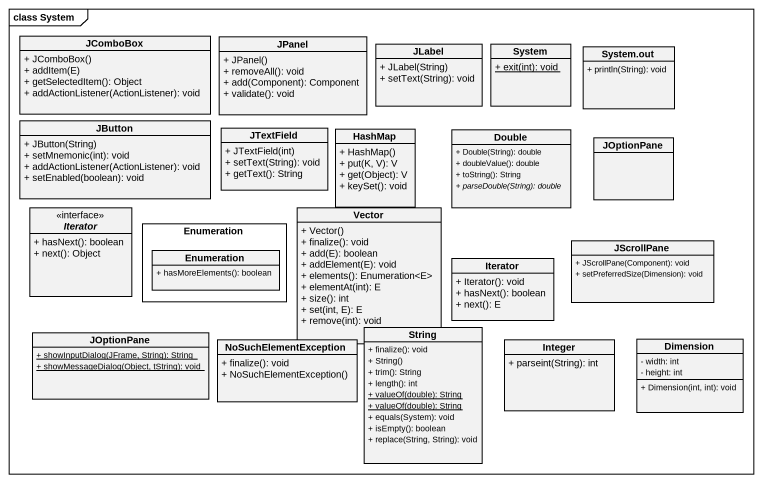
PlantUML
@startuml
mainframe class System
hide circle
hide empty members
skinparam classAttributeIconSize 0
class JComboBox {
  + JComboBox()
  + addItem(E)
  + getSelectedItem(): Object
  + addActionListener(ActionListener): void
}
class JPanel {
  + JPanel()
  + removeAll(): void
  + add(Component): Component
  + validate(): void
}
class JLabel {
  + JLabel(String)
  + setText(String): void
}
class System {
  {static} + exit(int): void
}
class "System.out" as System_out {
  + println(String): void
}
class JButton {
  + JButton(String)
  + setMnemonic(int): void
  + addActionListener(ActionListener): void
  + setEnabled(boolean): void
}
class JTextField {
  + JTextField(int)
  + setText(String): void
  + getText(): String
}
class HashMap {
  + HashMap()
  + put(K, V): V
  + get(Object): V
  + keySet(): void
}
class Double {
  + Double(String): double
  + doubleValue(): double
  + toString(): String
  {abstract} + parseDouble(String): double
}
class JOptionPane
interface Iterator {
  + hasNext(): boolean
  + next(): Object
}
class Vector {
  + Vector()
  + finalize(): void
  + add(E): boolean
  + addElement(E): void
  + elements(): Enumeration<E>
  + elementAt(int): E
  + size(): int
  + set(int, E): E
  + remove(int): void
}
rectangle Enumeration {
  class "Enumeration" as Enumeration_2 {
    + hasMoreElements(): boolean
  }
}
class JScrollPane {
  + JScrollPane(Component): void
  + setPreferredSize(Dimension): void
}
class "Iterator" as Iterator_2 {
  + Iterator(): void
  + hasNext(): boolean
  + next(): E
}
class String {
  + finalize(): void
  + String()
  + trim(): String
  + length(): int
  {static} + valueOf(double): String
  {static} + valueOf(double): String
  + equals(System): void
  + isEmpty(): boolean
  + replace(String, String): void
}
class "JOptionPane" as JOptionPane_2 {
  {static} + showInputDialog(JFrame, String): String
  {static} + showMessageDialog(Object, tString): void
}
class NoSuchElementException {
  + finalize(): void
  + NoSuchElementException()
}
class Integer {
  + parseint(String): int
}
class Dimension {
  - width: int
  - height: int
  + Dimension(int, int): void
}
@enduml
